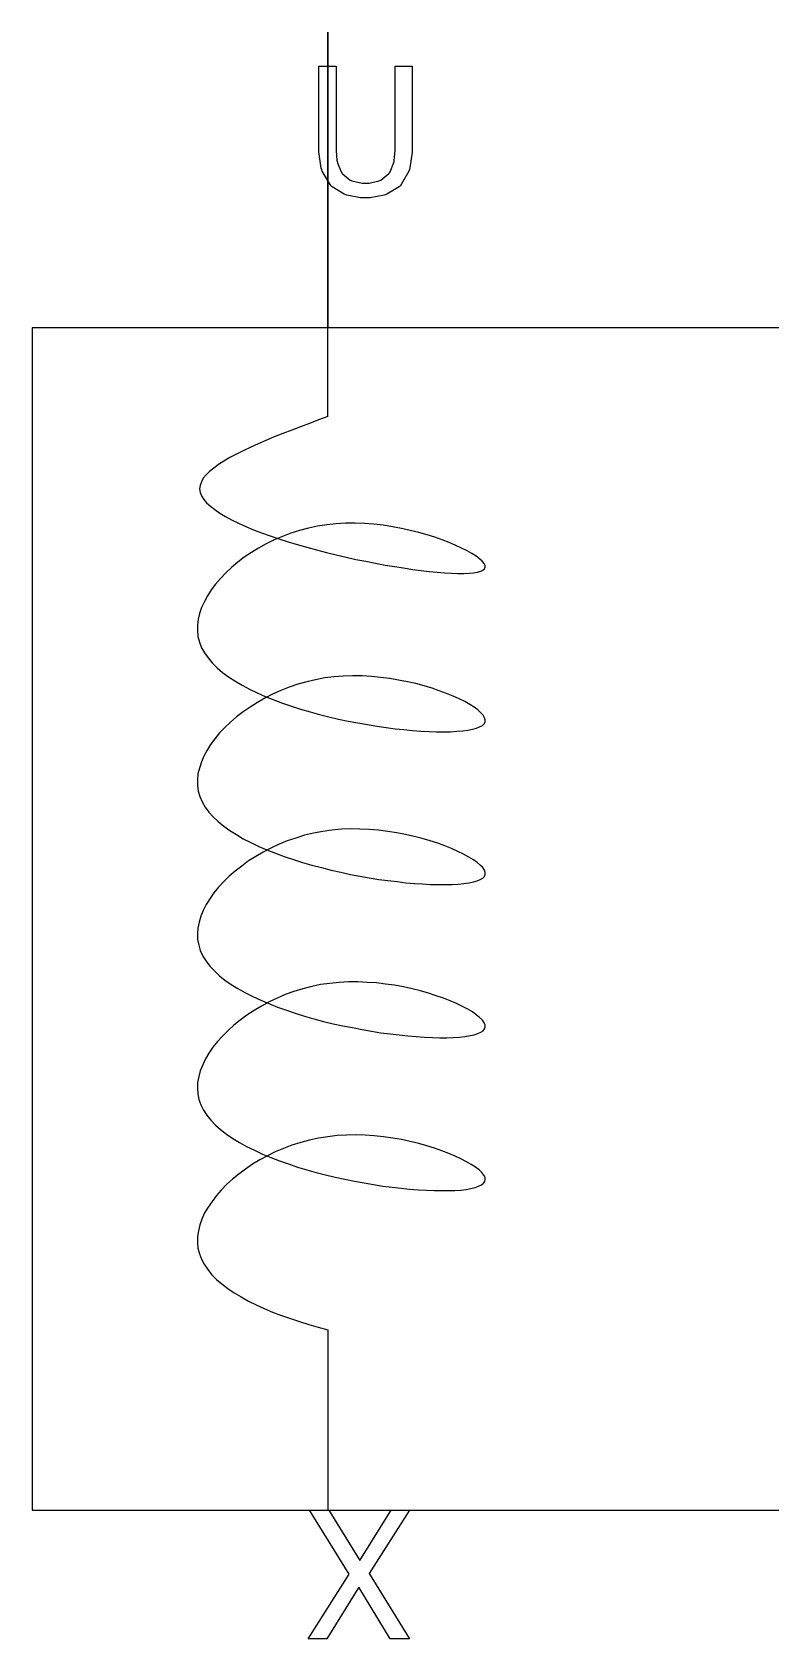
# Model space of a CAD drawing. Header units: millimetres. Extents: x 1974 to 2560, y 1429 to 1567.
# Drawn here: x 2486.596 to 2486.939, y 1517.358 to 1518.104 of the extents above; entities that cross this region are included whole.
import ezdxf

# ---------------------------------------------------------------- set-up
doc = ezdxf.new("R2010")
doc.units = ezdxf.units.MM
doc.layers.add('TEXTO', color=4, linetype='Continuous')

msp = doc.modelspace()

# ---------------------------------------------------------------- linework, layer by layer
at = {"layer": 'TEXTO', "color": 0}
for p, q in [((2486.73302, 1518.10401), (2486.73302, 1517.96672)), ((2486.73302, 1517.92549), (2486.73302, 1518.10401)), ((2486.72894, 1518.05084), (2486.72894, 1518.08818)), ((2486.72894, 1518.08818), (2486.73689, 1518.08818)), ((2486.73689, 1518.08818), (2486.73689, 1518.05084)), ((2486.76428, 1518.05063), (2486.76428, 1518.08818)), ((2486.76428, 1518.08818), (2486.7723, 1518.08818)), ((2486.7723, 1518.08818), (2486.7723, 1518.05084)), ((2486.72894, 1518.04842), (2486.72894, 1518.05084)), ((2486.72992, 1518.04085), (2486.72894, 1518.04842)), ((2486.73689, 1518.05084), (2486.73689, 1518.0491)), ((2486.73689, 1518.0491), (2486.73731, 1518.04432)), ((2486.76386, 1518.04432), (2486.76428, 1518.0491)), ((2486.76428, 1518.0491), (2486.76428, 1518.05063)), ((2486.7723, 1518.04822), (2486.77118, 1518.04095)), ((2486.7723, 1518.05084), (2486.7723, 1518.04822)), ((2486.7302, 1518.04008), (2486.72992, 1518.04085)), ((2486.73042, 1518.03938), (2486.7302, 1518.04008)), ((2486.73408, 1518.03317), (2486.73042, 1518.03938)), ((2486.73731, 1518.04432), (2486.73739, 1518.04385)), ((2486.73739, 1518.04385), (2486.73753, 1518.04336)), ((2486.73753, 1518.04336), (2486.73922, 1518.03911)), ((2486.73922, 1518.03911), (2486.73957, 1518.03871)), ((2486.76174, 1518.03871), (2486.76195, 1518.03911)), ((2486.76195, 1518.03911), (2486.76364, 1518.04346)), ((2486.76364, 1518.04346), (2486.76379, 1518.04385)), ((2486.76379, 1518.04385), (2486.76386, 1518.04432)), ((2486.77075, 1518.03948), (2486.76709, 1518.03317)), ((2486.77097, 1518.04016), (2486.77075, 1518.03948)), ((2486.77118, 1518.04095), (2486.77097, 1518.04016)), ((2486.73464, 1518.0326), (2486.73408, 1518.03317)), ((2486.73506, 1518.03221), (2486.73464, 1518.0326)), ((2486.74069, 1518.02873), (2486.73506, 1518.03221)), ((2486.73957, 1518.03871), (2486.73971, 1518.03832)), ((2486.73971, 1518.03832), (2486.74344, 1518.03531)), ((2486.74344, 1518.03531), (2486.74386, 1518.03511)), ((2486.74386, 1518.03511), (2486.74428, 1518.03494)), ((2486.74428, 1518.03494), (2486.74893, 1518.03387)), ((2486.74893, 1518.03387), (2486.75062, 1518.03387)), ((2486.75062, 1518.03387), (2486.75224, 1518.03387)), ((2486.75224, 1518.03387), (2486.75667, 1518.03494)), ((2486.75667, 1518.03494), (2486.75717, 1518.03511)), ((2486.75717, 1518.03511), (2486.75766, 1518.03531)), ((2486.75766, 1518.03531), (2486.76146, 1518.03832)), ((2486.76611, 1518.03221), (2486.76048, 1518.02873)), ((2486.76146, 1518.03832), (2486.76174, 1518.03871)), ((2486.7666, 1518.0326), (2486.76611, 1518.03221)), ((2486.76709, 1518.03317), (2486.7666, 1518.0326)), ((2486.7414, 1518.02843), (2486.74069, 1518.02873)), ((2486.74196, 1518.02823), (2486.7414, 1518.02843)), ((2486.74823, 1518.02707), (2486.74196, 1518.02823)), ((2486.75062, 1518.02707), (2486.74823, 1518.02707)), ((2486.75273, 1518.02707), (2486.75062, 1518.02707)), ((2486.75062, 1518.02707), (2486.75062, 1518.02707)), ((2486.75921, 1518.02823), (2486.75273, 1518.02707)), ((2486.75991, 1518.02843), (2486.75921, 1518.02823)), ((2486.76048, 1518.02873), (2486.75991, 1518.02843)), ((2486.59574, 1517.96672), (2486.59574, 1517.41762)), ((2487.41942, 1517.96672), (2486.59574, 1517.96672)), ((2486.73302, 1517.92549), (2486.73302, 1517.96672)), ((2486.72035, 1517.92074), (2486.71627, 1517.91918)), ((2486.72457, 1517.92229), (2486.72035, 1517.92074)), ((2486.72873, 1517.92395), (2486.72457, 1517.92229)), ((2486.73302, 1517.92549), (2486.72873, 1517.92395)), ((2486.70064, 1517.9128), (2486.69705, 1517.91113)), ((2486.7043, 1517.91434), (2486.70064, 1517.9128)), ((2486.70817, 1517.91598), (2486.7043, 1517.91434)), ((2486.71218, 1517.91754), (2486.70817, 1517.91598)), ((2486.71627, 1517.91918), (2486.71218, 1517.91754)), ((2486.6848, 1517.90473), (2486.68226, 1517.90319)), ((2486.68754, 1517.90639), (2486.6848, 1517.90473)), ((2486.69057, 1517.90793), (2486.68754, 1517.90639)), ((2486.69374, 1517.90959), (2486.69057, 1517.90793)), ((2486.69705, 1517.91113), (2486.69374, 1517.90959)), ((2486.67656, 1517.89834), (2486.67522, 1517.89678)), ((2486.67811, 1517.89998), (2486.67656, 1517.89834)), ((2486.68008, 1517.90152), (2486.67811, 1517.89998)), ((2486.68226, 1517.90319), (2486.68008, 1517.90152)), ((2486.67374, 1517.89348), (2486.67353, 1517.89194)), ((2486.67353, 1517.89194), (2486.67374, 1517.89027)), ((2486.67438, 1517.89514), (2486.67374, 1517.89348)), ((2486.67374, 1517.89027), (2486.67445, 1517.88863)), ((2486.67522, 1517.89678), (2486.67438, 1517.89514)), ((2486.67445, 1517.88863), (2486.67543, 1517.88699)), ((2486.67543, 1517.88699), (2486.67677, 1517.88543)), ((2486.67677, 1517.88543), (2486.67853, 1517.88379)), ((2486.67853, 1517.88379), (2486.68057, 1517.88223)), ((2486.68057, 1517.88223), (2486.6829, 1517.88059)), ((2486.6829, 1517.88059), (2486.6855, 1517.87902)), ((2486.6855, 1517.87902), (2486.68839, 1517.87748)), ((2486.68839, 1517.87748), (2486.69163, 1517.87591)), ((2486.69163, 1517.87591), (2486.695, 1517.87448)), ((2486.7283, 1517.87458), (2486.72408, 1517.87368)), ((2486.73253, 1517.87524), (2486.7283, 1517.87458)), ((2486.73689, 1517.87562), (2486.73253, 1517.87524)), ((2486.74126, 1517.87591), (2486.73689, 1517.87562)), ((2486.74576, 1517.87591), (2486.74126, 1517.87591)), ((2486.75013, 1517.87572), (2486.74576, 1517.87591)), ((2486.75449, 1517.87544), (2486.75013, 1517.87572)), ((2486.75886, 1517.87495), (2486.75449, 1517.87544)), ((2486.76308, 1517.87428), (2486.75886, 1517.87495)), ((2486.695, 1517.87448), (2486.69859, 1517.87291)), ((2486.69859, 1517.87291), (2486.70226, 1517.87147)), ((2486.70226, 1517.87147), (2486.70627, 1517.87011)), ((2486.7081, 1517.86817), (2486.70444, 1517.8663)), ((2486.70627, 1517.87011), (2486.71035, 1517.86864)), ((2486.71197, 1517.86981), (2486.7081, 1517.86817)), ((2486.71035, 1517.86864), (2486.71458, 1517.8673)), ((2486.71591, 1517.87127), (2486.71197, 1517.86981)), ((2486.71458, 1517.8673), (2486.71887, 1517.86603)), ((2486.71993, 1517.87251), (2486.71591, 1517.87127)), ((2486.72408, 1517.87368), (2486.71993, 1517.87251)), ((2486.76731, 1517.87351), (2486.76308, 1517.87428)), ((2486.77132, 1517.87261), (2486.76731, 1517.87351)), ((2486.77526, 1517.87165), (2486.77132, 1517.87261)), ((2486.77913, 1517.87048), (2486.77526, 1517.87165)), ((2486.78272, 1517.86941), (2486.77913, 1517.87048)), ((2486.78617, 1517.86817), (2486.78272, 1517.86941)), ((2486.78941, 1517.8669), (2486.78617, 1517.86817)), ((2486.69423, 1517.86009), (2486.6912, 1517.85779)), ((2486.69754, 1517.86233), (2486.69423, 1517.86009)), ((2486.70092, 1517.86437), (2486.69754, 1517.86233)), ((2486.70444, 1517.8663), (2486.70092, 1517.86437)), ((2486.71887, 1517.86603), (2486.72331, 1517.86476)), ((2486.72331, 1517.86476), (2486.72781, 1517.8635)), ((2486.72781, 1517.8635), (2486.73239, 1517.86233)), ((2486.73239, 1517.86233), (2486.73689, 1517.86126)), ((2486.73689, 1517.86126), (2486.74154, 1517.86019)), ((2486.74154, 1517.86019), (2486.74611, 1517.85913)), ((2486.79244, 1517.86563), (2486.78941, 1517.8669)), ((2486.79518, 1517.86437), (2486.79244, 1517.86563)), ((2486.79772, 1517.86313), (2486.79518, 1517.86437)), ((2486.79997, 1517.86186), (2486.79772, 1517.86313)), ((2486.80187, 1517.86059), (2486.79997, 1517.86186)), ((2486.80349, 1517.85943), (2486.80187, 1517.86059)), ((2486.68571, 1517.85292), (2486.68318, 1517.85031)), ((2486.68832, 1517.85535), (2486.68571, 1517.85292)), ((2486.6912, 1517.85779), (2486.68832, 1517.85535)), ((2486.74611, 1517.85913), (2486.75069, 1517.85826)), ((2486.75069, 1517.85826), (2486.75527, 1517.85739)), ((2486.75527, 1517.85739), (2486.75963, 1517.85652)), ((2486.75963, 1517.85652), (2486.764, 1517.85585)), ((2486.764, 1517.85585), (2486.76822, 1517.85515)), ((2486.76822, 1517.85515), (2486.77244, 1517.85448)), ((2486.77244, 1517.85448), (2486.77639, 1517.85398)), ((2486.77639, 1517.85398), (2486.78019, 1517.85351)), ((2486.78019, 1517.85351), (2486.78385, 1517.85322)), ((2486.78385, 1517.85322), (2486.7873, 1517.85292)), ((2486.7873, 1517.85292), (2486.79047, 1517.85274)), ((2486.79047, 1517.85274), (2486.79349, 1517.85265)), ((2486.79349, 1517.85265), (2486.79617, 1517.85265)), ((2486.79617, 1517.85265), (2486.79863, 1517.85274)), ((2486.79863, 1517.85274), (2486.80075, 1517.85292)), ((2486.80075, 1517.85292), (2486.80251, 1517.85322)), ((2486.80251, 1517.85322), (2486.80405, 1517.85361)), ((2486.80476, 1517.85836), (2486.80349, 1517.85943)), ((2486.80405, 1517.85361), (2486.80511, 1517.85409)), ((2486.8056, 1517.85729), (2486.80476, 1517.85836)), ((2486.80511, 1517.85409), (2486.80588, 1517.85478)), ((2486.8061, 1517.85632), (2486.8056, 1517.85729)), ((2486.80588, 1517.85478), (2486.80617, 1517.85545)), ((2486.80617, 1517.85545), (2486.8061, 1517.85632)), ((2486.67888, 1517.84497), (2486.67712, 1517.84226)), ((2486.68092, 1517.84768), (2486.67888, 1517.84497)), ((2486.68318, 1517.85031), (2486.68092, 1517.84768)), ((2486.67571, 1517.83953), (2486.67445, 1517.83683)), ((2486.67712, 1517.84226), (2486.67571, 1517.83953)), ((2486.6729, 1517.83129), (2486.67248, 1517.82858)), ((2486.67346, 1517.83402), (2486.6729, 1517.83129)), ((2486.67445, 1517.83683), (2486.67346, 1517.83402)), ((2486.67248, 1517.82858), (2486.67248, 1517.82587)), ((2486.67248, 1517.82587), (2486.67276, 1517.82324)), ((2486.67276, 1517.82324), (2486.67346, 1517.82064)), ((2486.67346, 1517.82064), (2486.67445, 1517.8181)), ((2486.67445, 1517.8181), (2486.67579, 1517.81566)), ((2486.67579, 1517.81566), (2486.67747, 1517.81336)), ((2486.67747, 1517.81336), (2486.67938, 1517.81102)), ((2486.67938, 1517.81102), (2486.68163, 1517.80879)), ((2486.68163, 1517.80879), (2486.68416, 1517.80665)), ((2486.68416, 1517.80665), (2486.68691, 1517.80461)), ((2486.68691, 1517.80461), (2486.68994, 1517.80268)), ((2486.68994, 1517.80268), (2486.69324, 1517.80074)), ((2486.69324, 1517.80074), (2486.69662, 1517.7989)), ((2486.71915, 1517.80111), (2486.71514, 1517.79977)), ((2486.72323, 1517.80228), (2486.71915, 1517.80111)), ((2486.72739, 1517.80325), (2486.72323, 1517.80228)), ((2486.73168, 1517.80404), (2486.72739, 1517.80325)), ((2486.73591, 1517.80451), (2486.73168, 1517.80404)), ((2486.7402, 1517.80491), (2486.73591, 1517.80451)), ((2486.74457, 1517.80501), (2486.7402, 1517.80491)), ((2486.74893, 1517.80501), (2486.74457, 1517.80501)), ((2486.7533, 1517.80471), (2486.74893, 1517.80501)), ((2486.75759, 1517.80432), (2486.7533, 1517.80471)), ((2486.76181, 1517.80375), (2486.75759, 1517.80432)), ((2486.7659, 1517.80308), (2486.76181, 1517.80375)), ((2486.76998, 1517.80228), (2486.7659, 1517.80308)), ((2486.77399, 1517.80141), (2486.76998, 1517.80228)), ((2486.77772, 1517.80034), (2486.77399, 1517.80141)), ((2486.78146, 1517.79928), (2486.77772, 1517.80034)), ((2486.69662, 1517.7989), (2486.70021, 1517.79714)), ((2486.70035, 1517.79269), (2486.69698, 1517.79055)), ((2486.70021, 1517.79714), (2486.70402, 1517.7955)), ((2486.7038, 1517.79463), (2486.70035, 1517.79269)), ((2486.70739, 1517.79647), (2486.7038, 1517.79463)), ((2486.70402, 1517.7955), (2486.70803, 1517.79386)), ((2486.7112, 1517.79821), (2486.70739, 1517.79647)), ((2486.70803, 1517.79386), (2486.71197, 1517.7924)), ((2486.71514, 1517.79977), (2486.7112, 1517.79821)), ((2486.78483, 1517.79811), (2486.78146, 1517.79928)), ((2486.78814, 1517.79687), (2486.78483, 1517.79811)), ((2486.79124, 1517.7956), (2486.78814, 1517.79687)), ((2486.79406, 1517.79433), (2486.79124, 1517.7956)), ((2486.79666, 1517.79307), (2486.79406, 1517.79433)), ((2486.79899, 1517.79172), (2486.79666, 1517.79307)), ((2486.69071, 1517.78598), (2486.68789, 1517.78356)), ((2486.69374, 1517.78832), (2486.69071, 1517.78598)), ((2486.69698, 1517.79055), (2486.69374, 1517.78832)), ((2486.71197, 1517.7924), (2486.71612, 1517.79093)), ((2486.71612, 1517.79093), (2486.72042, 1517.78959)), ((2486.72042, 1517.78959), (2486.72478, 1517.78832)), ((2486.72478, 1517.78832), (2486.72915, 1517.78715)), ((2486.72915, 1517.78715), (2486.73358, 1517.78598)), ((2486.73358, 1517.78598), (2486.73809, 1517.78492)), ((2486.80103, 1517.79045), (2486.79899, 1517.79172)), ((2486.80279, 1517.78919), (2486.80103, 1517.79045)), ((2486.80412, 1517.78793), (2486.80279, 1517.78919)), ((2486.80518, 1517.78676), (2486.80412, 1517.78793)), ((2486.80588, 1517.78559), (2486.80518, 1517.78676)), ((2486.80617, 1517.78455), (2486.80588, 1517.78559)), ((2486.68275, 1517.77851), (2486.68064, 1517.7758)), ((2486.68522, 1517.78104), (2486.68275, 1517.77851)), ((2486.68789, 1517.78356), (2486.68522, 1517.78104)), ((2486.73809, 1517.78492), (2486.74252, 1517.78405)), ((2486.74252, 1517.78405), (2486.74696, 1517.78318)), ((2486.74696, 1517.78318), (2486.75147, 1517.78241)), ((2486.75147, 1517.78241), (2486.75583, 1517.78162)), ((2486.75583, 1517.78162), (2486.76012, 1517.78104)), ((2486.76012, 1517.78104), (2486.76435, 1517.78045)), ((2486.76435, 1517.78045), (2486.76843, 1517.78008)), ((2486.76843, 1517.78008), (2486.77244, 1517.77968)), ((2486.77244, 1517.77968), (2486.77632, 1517.77938)), ((2486.77632, 1517.77938), (2486.78005, 1517.7792)), ((2486.78005, 1517.7792), (2486.78357, 1517.77911)), ((2486.78357, 1517.77911), (2486.78695, 1517.77901)), ((2486.78695, 1517.77901), (2486.79004, 1517.77911)), ((2486.79004, 1517.77911), (2486.793, 1517.7793)), ((2486.793, 1517.7793), (2486.79568, 1517.77948)), ((2486.79568, 1517.77948), (2486.79814, 1517.77977)), ((2486.79814, 1517.77977), (2486.80025, 1517.78027)), ((2486.80025, 1517.78027), (2486.80208, 1517.78075)), ((2486.80208, 1517.78075), (2486.80356, 1517.78134)), ((2486.80356, 1517.78134), (2486.80483, 1517.78201)), ((2486.80483, 1517.78201), (2486.8056, 1517.78278)), ((2486.8056, 1517.78278), (2486.8061, 1517.78365)), ((2486.8061, 1517.78365), (2486.80617, 1517.78455)), ((2486.67698, 1517.77047), (2486.6755, 1517.76776)), ((2486.6786, 1517.77317), (2486.67698, 1517.77047)), ((2486.68064, 1517.7758), (2486.6786, 1517.77317)), ((2486.67438, 1517.76503), (2486.67339, 1517.76222)), ((2486.6755, 1517.76776), (2486.67438, 1517.76503)), ((2486.67276, 1517.75951), (2486.67248, 1517.75678)), ((2486.67248, 1517.75678), (2486.67255, 1517.75417)), ((2486.67339, 1517.76222), (2486.67276, 1517.75951)), ((2486.67255, 1517.75417), (2486.6729, 1517.75154)), ((2486.6729, 1517.75154), (2486.67367, 1517.74903)), ((2486.67367, 1517.74903), (2486.67473, 1517.7465)), ((2486.67473, 1517.7465), (2486.67607, 1517.74409)), ((2486.67607, 1517.74409), (2486.67783, 1517.74175)), ((2486.67783, 1517.74175), (2486.67987, 1517.73952)), ((2486.67987, 1517.73952), (2486.68212, 1517.73739)), ((2486.68212, 1517.73739), (2486.68473, 1517.73525)), ((2486.68473, 1517.73525), (2486.68754, 1517.73321)), ((2486.68754, 1517.73321), (2486.69064, 1517.73128)), ((2486.7307, 1517.73281), (2486.7264, 1517.73195)), ((2486.73499, 1517.73341), (2486.7307, 1517.73281)), ((2486.73936, 1517.73381), (2486.73499, 1517.73341)), ((2486.74358, 1517.73398), (2486.73936, 1517.73381)), ((2486.74795, 1517.73388), (2486.74358, 1517.73398)), ((2486.75231, 1517.73371), (2486.74795, 1517.73388)), ((2486.7566, 1517.73341), (2486.75231, 1517.73371)), ((2486.7609, 1517.73281), (2486.7566, 1517.73341)), ((2486.76505, 1517.73214), (2486.7609, 1517.73281)), ((2486.69064, 1517.73128), (2486.69381, 1517.72934)), ((2486.69381, 1517.72934), (2486.69733, 1517.7276)), ((2486.69733, 1517.7276), (2486.70099, 1517.72583)), ((2486.70099, 1517.72583), (2486.70479, 1517.72419)), ((2486.71042, 1517.72681), (2486.70662, 1517.72507)), ((2486.71422, 1517.72837), (2486.71042, 1517.72681)), ((2486.71817, 1517.72971), (2486.71422, 1517.72837)), ((2486.72225, 1517.73097), (2486.71817, 1517.72971)), ((2486.7264, 1517.73195), (2486.72225, 1517.73097)), ((2486.76914, 1517.73137), (2486.76505, 1517.73214)), ((2486.77308, 1517.7305), (2486.76914, 1517.73137)), ((2486.77688, 1517.72954), (2486.77308, 1517.7305)), ((2486.78054, 1517.72847), (2486.77688, 1517.72954)), ((2486.7842, 1517.7273), (2486.78054, 1517.72847)), ((2486.78744, 1517.72613), (2486.7842, 1517.7273)), ((2486.79054, 1517.72487), (2486.78744, 1517.72613)), ((2486.6962, 1517.71905), (2486.6931, 1517.71672)), ((2486.69958, 1517.72119), (2486.6962, 1517.71905)), ((2486.70303, 1517.72313), (2486.69958, 1517.72119)), ((2486.70662, 1517.72507), (2486.70303, 1517.72313)), ((2486.70479, 1517.72419), (2486.70873, 1517.72263)), ((2486.70873, 1517.72263), (2486.71282, 1517.72109)), ((2486.71282, 1517.72109), (2486.71704, 1517.71972)), ((2486.71704, 1517.71972), (2486.72126, 1517.71836)), ((2486.72126, 1517.71836), (2486.72563, 1517.71712)), ((2486.79349, 1517.7235), (2486.79054, 1517.72487)), ((2486.7961, 1517.72226), (2486.79349, 1517.7235)), ((2486.79849, 1517.72089), (2486.7961, 1517.72226)), ((2486.80067, 1517.71963), (2486.79849, 1517.72089)), ((2486.80236, 1517.71836), (2486.80067, 1517.71963)), ((2486.80384, 1517.71712), (2486.80236, 1517.71836)), ((2486.68726, 1517.71198), (2486.68473, 1517.70945)), ((2486.69001, 1517.71439), (2486.68726, 1517.71198)), ((2486.6931, 1517.71672), (2486.69001, 1517.71439)), ((2486.72563, 1517.71712), (2486.73013, 1517.71595)), ((2486.73013, 1517.71595), (2486.73457, 1517.71478)), ((2486.73457, 1517.71478), (2486.73907, 1517.71382)), ((2486.73907, 1517.71382), (2486.74351, 1517.71285)), ((2486.74351, 1517.71285), (2486.74787, 1517.71198)), ((2486.74787, 1517.71198), (2486.75231, 1517.71118)), ((2486.75231, 1517.71118), (2486.75667, 1517.71051)), ((2486.75667, 1517.71051), (2486.76097, 1517.70994)), ((2486.80236, 1517.70984), (2486.80384, 1517.71041)), ((2486.80497, 1517.71595), (2486.80384, 1517.71712)), ((2486.80384, 1517.71041), (2486.80497, 1517.71109)), ((2486.80581, 1517.71478), (2486.80497, 1517.71595)), ((2486.80497, 1517.71109), (2486.80581, 1517.71187)), ((2486.80617, 1517.71372), (2486.80581, 1517.71478)), ((2486.80581, 1517.71187), (2486.80617, 1517.71275)), ((2486.80617, 1517.71275), (2486.80617, 1517.71372)), ((2486.68015, 1517.7042), (2486.67825, 1517.7015)), ((2486.68226, 1517.70683), (2486.68015, 1517.7042)), ((2486.68473, 1517.70945), (2486.68226, 1517.70683)), ((2486.76097, 1517.70994), (2486.76526, 1517.70945)), ((2486.76526, 1517.70945), (2486.76935, 1517.70897)), ((2486.76935, 1517.70897), (2486.77329, 1517.70857)), ((2486.77329, 1517.70857), (2486.77709, 1517.70838)), ((2486.77709, 1517.70838), (2486.78075, 1517.70818)), ((2486.78075, 1517.70818), (2486.78434, 1517.70808)), ((2486.78434, 1517.70808), (2486.78765, 1517.70808)), ((2486.78765, 1517.70808), (2486.79075, 1517.70808)), ((2486.79075, 1517.70808), (2486.79356, 1517.70828)), ((2486.79356, 1517.70828), (2486.79617, 1517.70857)), ((2486.79617, 1517.70857), (2486.79863, 1517.70888)), ((2486.79863, 1517.70888), (2486.80067, 1517.70935)), ((2486.80067, 1517.70935), (2486.80236, 1517.70984)), ((2486.67522, 1517.69606), (2486.67403, 1517.69335)), ((2486.67656, 1517.69877), (2486.67522, 1517.69606)), ((2486.67825, 1517.7015), (2486.67656, 1517.69877)), ((2486.67325, 1517.69062), (2486.67269, 1517.68791)), ((2486.67403, 1517.69335), (2486.67325, 1517.69062)), ((2486.67269, 1517.68791), (2486.67248, 1517.68521)), ((2486.67248, 1517.68521), (2486.67255, 1517.68257)), ((2486.67255, 1517.68257), (2486.67311, 1517.67996)), ((2486.67311, 1517.67996), (2486.67381, 1517.67743)), ((2486.67381, 1517.67743), (2486.67494, 1517.6749)), ((2486.67494, 1517.6749), (2486.67649, 1517.67259)), ((2486.67649, 1517.67259), (2486.67825, 1517.67025)), ((2486.67825, 1517.67025), (2486.68036, 1517.66801)), ((2486.68036, 1517.66801), (2486.68268, 1517.66578)), ((2486.68268, 1517.66578), (2486.68529, 1517.66375)), ((2486.68529, 1517.66375), (2486.68818, 1517.66171)), ((2486.68818, 1517.66171), (2486.69127, 1517.65977)), ((2486.69127, 1517.65977), (2486.69458, 1517.65793)), ((2486.71732, 1517.65841), (2486.71331, 1517.65697)), ((2486.7214, 1517.65967), (2486.71732, 1517.65841)), ((2486.72556, 1517.66074), (2486.7214, 1517.65967)), ((2486.72971, 1517.66161), (2486.72556, 1517.66074)), ((2486.73401, 1517.66221), (2486.72971, 1517.66161)), ((2486.73837, 1517.66268), (2486.73401, 1517.66221)), ((2486.74267, 1517.66288), (2486.73837, 1517.66268)), ((2486.74696, 1517.66288), (2486.74267, 1517.66288)), ((2486.75132, 1517.66268), (2486.74696, 1517.66288)), ((2486.75562, 1517.6624), (2486.75132, 1517.66268)), ((2486.75991, 1517.66191), (2486.75562, 1517.6624)), ((2486.76407, 1517.66133), (2486.75991, 1517.66191)), ((2486.76822, 1517.66055), (2486.76407, 1517.66133)), ((2486.77223, 1517.65967), (2486.76822, 1517.66055)), ((2486.77611, 1517.65871), (2486.77223, 1517.65967)), ((2486.77977, 1517.65764), (2486.77611, 1517.65871)), ((2486.69458, 1517.65793), (2486.69824, 1517.6561)), ((2486.69824, 1517.6561), (2486.7019, 1517.65443)), ((2486.70219, 1517.65163), (2486.69881, 1517.64959)), ((2486.7019, 1517.65443), (2486.70563, 1517.65279)), ((2486.70578, 1517.65356), (2486.70219, 1517.65163)), ((2486.70563, 1517.65279), (2486.70965, 1517.65123)), ((2486.70958, 1517.6553), (2486.70578, 1517.65356)), ((2486.71331, 1517.65697), (2486.70958, 1517.6553)), ((2486.70965, 1517.65123), (2486.7138, 1517.64969)), ((2486.78336, 1517.65647), (2486.77977, 1517.65764)), ((2486.78681, 1517.6553), (2486.78336, 1517.65647)), ((2486.7899, 1517.65406), (2486.78681, 1517.6553)), ((2486.79286, 1517.65279), (2486.7899, 1517.65406)), ((2486.79554, 1517.65143), (2486.79286, 1517.65279)), ((2486.798, 1517.65016), (2486.79554, 1517.65143)), ((2486.6924, 1517.64512), (2486.68937, 1517.64278)), ((2486.6955, 1517.64745), (2486.6924, 1517.64512)), ((2486.69881, 1517.64959), (2486.6955, 1517.64745)), ((2486.7138, 1517.64969), (2486.71795, 1517.64832)), ((2486.71795, 1517.64832), (2486.72225, 1517.64696)), ((2486.72225, 1517.64696), (2486.72661, 1517.64572)), ((2486.72661, 1517.64572), (2486.73112, 1517.64455)), ((2486.73112, 1517.64455), (2486.73555, 1517.64348)), ((2486.73555, 1517.64348), (2486.73999, 1517.64251)), ((2486.80018, 1517.64892), (2486.798, 1517.65016)), ((2486.80201, 1517.64756), (2486.80018, 1517.64892)), ((2486.80356, 1517.64629), (2486.80201, 1517.64756)), ((2486.80483, 1517.64512), (2486.80356, 1517.64629)), ((2486.8056, 1517.64395), (2486.80483, 1517.64512)), ((2486.8061, 1517.64288), (2486.8056, 1517.64395)), ((2486.68416, 1517.63774), (2486.68177, 1517.63524)), ((2486.6867, 1517.64038), (2486.68416, 1517.63774)), ((2486.68937, 1517.64278), (2486.6867, 1517.64038)), ((2486.73999, 1517.64251), (2486.7445, 1517.64164)), ((2486.7445, 1517.64164), (2486.74893, 1517.64075)), ((2486.74893, 1517.64075), (2486.7533, 1517.63998)), ((2486.7533, 1517.63998), (2486.75766, 1517.63931)), ((2486.75766, 1517.63931), (2486.76195, 1517.63871)), ((2486.76195, 1517.63871), (2486.76611, 1517.63824)), ((2486.76611, 1517.63824), (2486.77019, 1517.63784)), ((2486.77019, 1517.63784), (2486.77413, 1517.63747)), ((2486.77413, 1517.63747), (2486.77794, 1517.63727)), ((2486.77794, 1517.63727), (2486.78167, 1517.63707)), ((2486.78167, 1517.63707), (2486.78505, 1517.63698)), ((2486.78505, 1517.63698), (2486.78828, 1517.63698)), ((2486.78828, 1517.63698), (2486.79131, 1517.63707)), ((2486.79131, 1517.63707), (2486.79413, 1517.63727)), ((2486.79413, 1517.63727), (2486.79673, 1517.63757)), ((2486.79673, 1517.63757), (2486.79913, 1517.63794)), ((2486.79913, 1517.63794), (2486.80103, 1517.63834)), ((2486.80103, 1517.63834), (2486.80279, 1517.63891)), ((2486.80279, 1517.63891), (2486.80412, 1517.63951)), ((2486.80412, 1517.63951), (2486.80518, 1517.64018)), ((2486.80518, 1517.64018), (2486.80588, 1517.64104)), ((2486.80588, 1517.64104), (2486.80617, 1517.64192)), ((2486.80617, 1517.64192), (2486.8061, 1517.64288)), ((2486.67783, 1517.62979), (2486.67628, 1517.62709)), ((2486.67966, 1517.63251), (2486.67783, 1517.62979)), ((2486.68177, 1517.63524), (2486.67966, 1517.63251)), ((2486.67381, 1517.62165), (2486.67311, 1517.61895)), ((2486.67494, 1517.62436), (2486.67381, 1517.62165)), ((2486.67628, 1517.62709), (2486.67494, 1517.62436)), ((2486.67255, 1517.61621), (2486.67248, 1517.6135)), ((2486.67248, 1517.6135), (2486.67269, 1517.61087)), ((2486.67311, 1517.61895), (2486.67255, 1517.61621)), ((2486.67269, 1517.61087), (2486.67318, 1517.60827)), ((2486.67318, 1517.60827), (2486.67403, 1517.60573)), ((2486.67403, 1517.60573), (2486.67529, 1517.60332)), ((2486.67529, 1517.60332), (2486.67684, 1517.60099)), ((2486.67684, 1517.60099), (2486.67867, 1517.59865)), ((2486.67867, 1517.59865), (2486.68085, 1517.59642)), ((2486.68085, 1517.59642), (2486.68325, 1517.59428)), ((2486.68325, 1517.59428), (2486.68599, 1517.59214)), ((2486.68599, 1517.59214), (2486.68888, 1517.59021)), ((2486.73302, 1517.591), (2486.72873, 1517.59031)), ((2486.73739, 1517.59148), (2486.73302, 1517.591)), ((2486.74168, 1517.59177), (2486.73739, 1517.59148)), ((2486.74604, 1517.59187), (2486.74168, 1517.59177)), ((2486.75041, 1517.59167), (2486.74604, 1517.59187)), ((2486.75463, 1517.59138), (2486.75041, 1517.59167)), ((2486.75893, 1517.591), (2486.75463, 1517.59138)), ((2486.76322, 1517.59031), (2486.75893, 1517.591)), ((2486.68888, 1517.59021), (2486.69205, 1517.58827)), ((2486.69205, 1517.58827), (2486.69536, 1517.58644)), ((2486.69536, 1517.58644), (2486.69895, 1517.5847)), ((2486.69895, 1517.5847), (2486.70268, 1517.58293)), ((2486.70866, 1517.5839), (2486.705, 1517.58216)), ((2486.71246, 1517.58556), (2486.70866, 1517.5839)), ((2486.71641, 1517.58701), (2486.71246, 1517.58556)), ((2486.72049, 1517.58837), (2486.71641, 1517.58701)), ((2486.72457, 1517.58944), (2486.72049, 1517.58837)), ((2486.72873, 1517.59031), (2486.72457, 1517.58944)), ((2486.76731, 1517.58964), (2486.76322, 1517.59031)), ((2486.77132, 1517.58877), (2486.76731, 1517.58964)), ((2486.77526, 1517.5878), (2486.77132, 1517.58877)), ((2486.77899, 1517.58683), (2486.77526, 1517.5878)), ((2486.78258, 1517.58566), (2486.77899, 1517.58683)), ((2486.78603, 1517.5845), (2486.78258, 1517.58566)), ((2486.7892, 1517.58323), (2486.78603, 1517.5845)), ((2486.69803, 1517.57818), (2486.69479, 1517.57595)), ((2486.70141, 1517.58023), (2486.69803, 1517.57818)), ((2486.705, 1517.58216), (2486.70141, 1517.58023)), ((2486.70268, 1517.58293), (2486.70655, 1517.58139)), ((2486.70655, 1517.58139), (2486.71063, 1517.57982)), ((2486.71063, 1517.57982), (2486.71472, 1517.57839)), ((2486.71472, 1517.57839), (2486.71894, 1517.57692)), ((2486.71894, 1517.57692), (2486.72323, 1517.57566)), ((2486.79223, 1517.58197), (2486.7892, 1517.58323)), ((2486.7949, 1517.5807), (2486.79223, 1517.58197)), ((2486.79744, 1517.57935), (2486.7949, 1517.5807)), ((2486.79969, 1517.57809), (2486.79744, 1517.57935)), ((2486.80166, 1517.57682), (2486.79969, 1517.57809)), ((2486.80328, 1517.57555), (2486.80166, 1517.57682)), ((2486.68606, 1517.56877), (2486.68353, 1517.56624)), ((2486.68881, 1517.57131), (2486.68606, 1517.56877)), ((2486.6917, 1517.57362), (2486.68881, 1517.57131)), ((2486.69479, 1517.57595), (2486.6917, 1517.57362)), ((2486.72323, 1517.57566), (2486.72767, 1517.57441)), ((2486.72767, 1517.57441), (2486.73203, 1517.57335)), ((2486.73203, 1517.57335), (2486.73654, 1517.57228)), ((2486.73654, 1517.57228), (2486.74098, 1517.57121)), ((2486.74098, 1517.57121), (2486.74548, 1517.57034)), ((2486.74548, 1517.57034), (2486.74992, 1517.56955)), ((2486.74992, 1517.56955), (2486.75428, 1517.56877)), ((2486.75428, 1517.56877), (2486.75865, 1517.5681)), ((2486.80455, 1517.57431), (2486.80328, 1517.57555)), ((2486.80441, 1517.56857), (2486.80539, 1517.56935)), ((2486.80553, 1517.57314), (2486.80455, 1517.57431)), ((2486.80539, 1517.56935), (2486.80595, 1517.57014)), ((2486.8061, 1517.57208), (2486.80553, 1517.57314)), ((2486.80595, 1517.57014), (2486.80617, 1517.57111)), ((2486.80617, 1517.57111), (2486.8061, 1517.57208)), ((2486.68135, 1517.56363), (2486.67931, 1517.56093)), ((2486.68353, 1517.56624), (2486.68135, 1517.56363)), ((2486.75865, 1517.5681), (2486.76294, 1517.56761)), ((2486.76294, 1517.56761), (2486.76709, 1517.56714)), ((2486.76709, 1517.56714), (2486.77104, 1517.56664)), ((2486.77104, 1517.56664), (2486.77505, 1517.56634)), ((2486.77505, 1517.56634), (2486.77885, 1517.56617)), ((2486.77885, 1517.56617), (2486.78237, 1517.56597)), ((2486.78237, 1517.56597), (2486.78582, 1517.56597)), ((2486.78582, 1517.56597), (2486.78899, 1517.56597)), ((2486.78899, 1517.56597), (2486.79202, 1517.56607)), ((2486.79202, 1517.56607), (2486.79483, 1517.56624)), ((2486.79483, 1517.56624), (2486.79723, 1517.56654)), ((2486.79723, 1517.56654), (2486.79948, 1517.56693)), ((2486.79948, 1517.56693), (2486.80152, 1517.56741)), ((2486.80152, 1517.56741), (2486.80307, 1517.568)), ((2486.80307, 1517.568), (2486.80441, 1517.56857)), ((2486.67586, 1517.55559), (2486.67459, 1517.55276)), ((2486.67747, 1517.5583), (2486.67586, 1517.55559)), ((2486.67931, 1517.56093), (2486.67747, 1517.5583)), ((2486.67297, 1517.54734), (2486.67255, 1517.54461)), ((2486.67367, 1517.55005), (2486.67297, 1517.54734)), ((2486.67459, 1517.55276), (2486.67367, 1517.55005)), ((2486.67255, 1517.54461), (2486.67248, 1517.5419)), ((2486.67248, 1517.5419), (2486.67276, 1517.5393)), ((2486.67276, 1517.5393), (2486.67339, 1517.53666)), ((2486.67339, 1517.53666), (2486.67438, 1517.53413)), ((2486.67438, 1517.53413), (2486.67557, 1517.53172)), ((2486.67557, 1517.53172), (2486.67726, 1517.52928)), ((2486.67726, 1517.52928), (2486.67909, 1517.52695)), ((2486.67909, 1517.52695), (2486.68135, 1517.52474)), ((2486.68135, 1517.52474), (2486.68381, 1517.5226)), ((2486.68381, 1517.5226), (2486.68656, 1517.52047)), ((2486.68656, 1517.52047), (2486.68958, 1517.51853)), ((2486.68958, 1517.51853), (2486.69275, 1517.51657)), ((2486.69275, 1517.51657), (2486.6962, 1517.51463)), ((2486.6962, 1517.51463), (2486.69972, 1517.5129)), ((2486.69972, 1517.5129), (2486.70352, 1517.51116)), ((2486.70352, 1517.51116), (2486.70739, 1517.5095)), ((2486.70739, 1517.5095), (2486.71148, 1517.50795)), ((2486.71148, 1517.50795), (2486.7157, 1517.50649)), ((2486.7157, 1517.50649), (2486.71993, 1517.50514)), ((2486.71993, 1517.50514), (2486.72422, 1517.50378)), ((2486.72422, 1517.50378), (2486.72859, 1517.50251)), ((2486.72859, 1517.50251), (2486.73302, 1517.50135)), ((2486.73302, 1517.50135), (2486.73302, 1517.41762)), ((2486.73302, 1517.46486), (2486.73302, 1517.41762)), ((2486.59574, 1517.41762), (2487.41942, 1517.41762)), ((2486.74295, 1517.38775), (2486.7245, 1517.41762)), ((2486.7245, 1517.41762), (2486.73358, 1517.41762)), ((2486.73358, 1517.41762), (2486.74787, 1517.39416)), ((2486.74787, 1517.39416), (2486.76245, 1517.41762)), ((2486.77104, 1517.41762), (2486.75231, 1517.38815)), ((2486.76245, 1517.41762), (2486.77104, 1517.41762)), ((2486.72394, 1517.35777), (2486.74295, 1517.38775)), ((2486.75231, 1517.38815), (2486.77104, 1517.35777)), ((2486.75231, 1517.38815), (2486.75231, 1517.38815)), ((2486.74738, 1517.38174), (2486.73253, 1517.35777)), ((2486.76195, 1517.35777), (2486.74738, 1517.38174)), ((2486.73253, 1517.35777), (2486.72394, 1517.35777)), ((2486.77104, 1517.35777), (2486.76195, 1517.35777))]:
    msp.add_line(p, q, dxfattribs=at)

doc.saveas('drawing.dxf')
